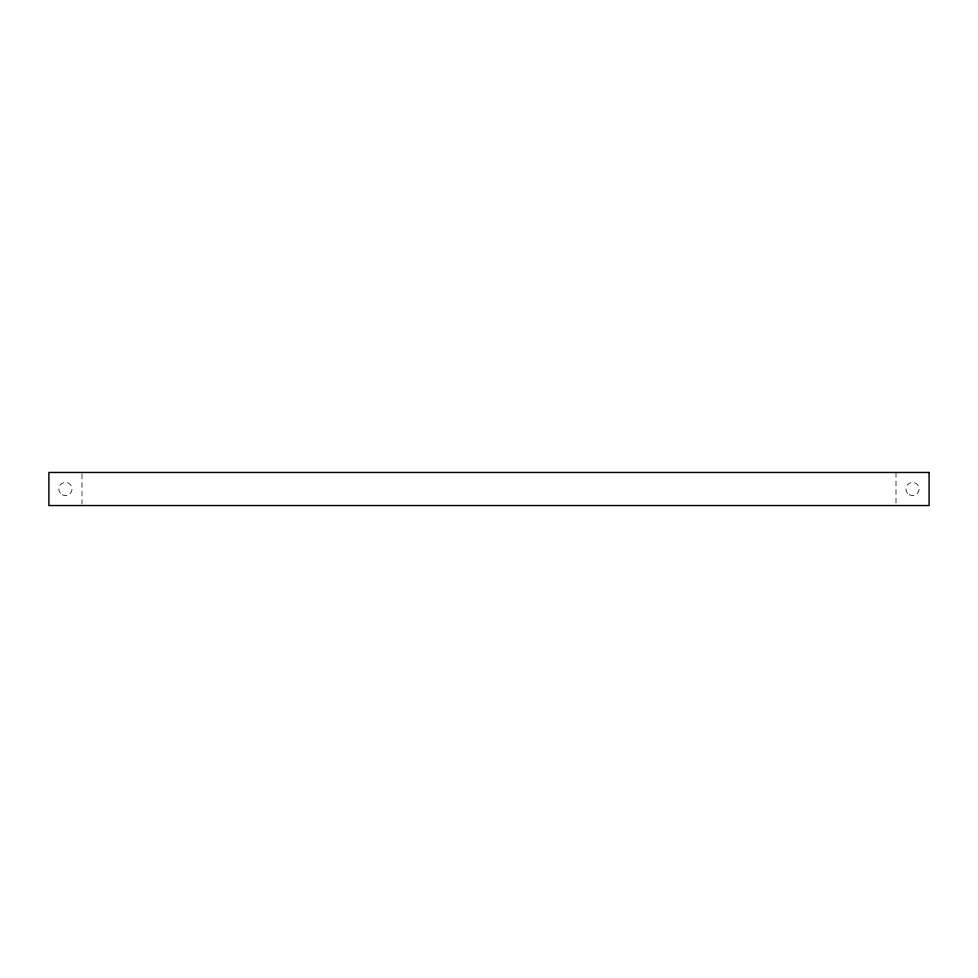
<?xml version="1.0" encoding="UTF-8"?>
<svg xmlns="http://www.w3.org/2000/svg" width="978" height="978" viewBox="0 0 978 978"><rect width="100%" height="100%" fill="white"/><g stroke="black" fill="none" stroke-linecap="round" stroke-linejoin="round"><path stroke-width="0.73" stroke-dasharray="4.89 3.67" d="M896.007 472.46L896.007 504.037M81.993 473.963L81.993 504.037M909.247 494.734A6.614 6.614 0 0 0 919.173 489A6.614 6.614 0 0 0 909.247 483.266A6.614 6.614 0 0 0 909.247 494.734M62.14 494.734A6.614 6.614 0 0 0 72.066 489A6.614 6.614 0 0 0 62.14 483.266A6.614 6.614 0 0 0 62.14 494.734"/><path stroke-width="1.47" d="M929.1 472.46L48.9 472.46L48.9 505.54L929.1 505.54L929.1 472.46"/></g></svg>
